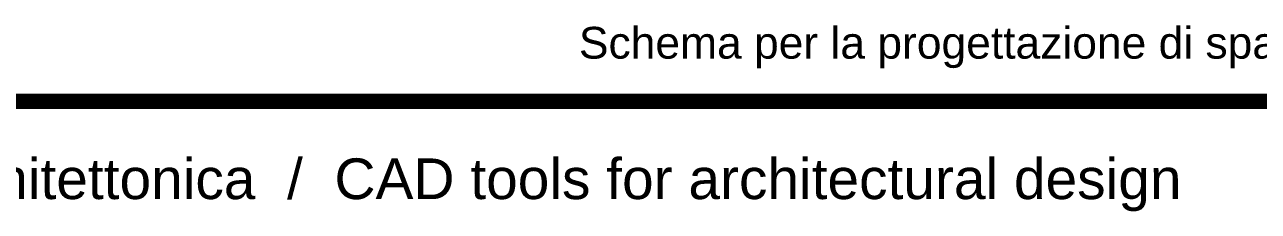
# Model space of a CAD drawing. Header units: millimetres. Extents: x 360.3 to 404.7, y 726.4 to 771.5.
# Drawn here: x 376.13 to 390.21, y 768.21 to 770.34 of the extents above; entities that cross this region are included whole.
import ezdxf

# ---------------------------------------------------------------- set-up
doc = ezdxf.new("R2010")
doc.units = ezdxf.units.MM
doc.layers.add('www.archweb.it - All rights reserved', color=2, linetype='Continuous', lineweight=5)
doc.layers.add('www.archweb.it - blocchi dwg', color=2, linetype='Continuous')
doc.layers.add('www.archweb.it - blocchi dwg gratis', color=2, linetype='Continuous')
doc.styles.get("Standard").update_dxf_attribs({"font": 'arial.ttf'})

msp = doc.modelspace()

# ---------------------------------------------------------------- linework, layer by layer
at = {"layer": 'www.archweb.it - blocchi dwg', "color": 8, "ltscale": 0.02, "true_color": 0x787878, "const_width": 0.176}
msp.add_lwpolyline([(360.341, 769.466), (404.603, 769.466)], dxfattribs=at)

# ---------------------------------------------------------------- texts
at = {"layer": 'www.archweb.it - All rights reserved'}
msp.add_text("Schema per la progettazione di spazi per l'università  /  Scheme for the design of university spaces", height=0.36277, dxfattribs=at).set_placement((382.455, 769.953))
at = {"layer": 'www.archweb.it - blocchi dwg gratis', "color": 253, "insert": (360.353, 768.812), "char_height": 0.464889, "attachment_point": 1}
msp.add_mtext_dynamic_manual_height_columns('Contenitore di strumenti CAD per la progettazione architettonica  /  CAD tools for architectural design', width=38.18447, gutter_width=20.799, heights=[0], dxfattribs=at)

doc.saveas('drawing.dxf')
